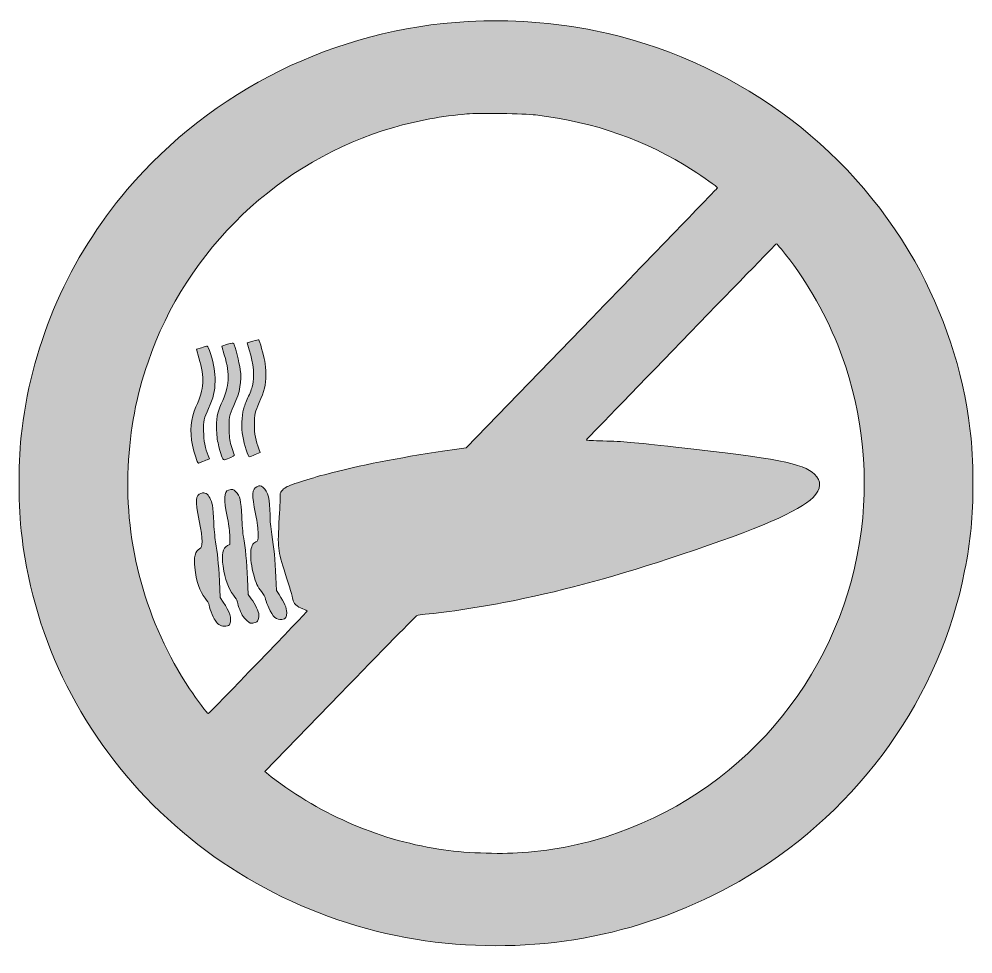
# Model space of a CAD drawing. Extents: x 605 to 1429, y -1440 to -633.
import ezdxf

# ---------------------------------------------------------------- set-up
doc = ezdxf.new("R2010")
doc.units = 0
doc.header["$MEASUREMENT"] = 0
doc.layers.add('katman 1', color=7, linetype='Continuous')

# ---------------------------------------------------------------- blocks, each defined once
blk = doc.blocks.new('block 2')
at = {"layer": 'katman 1', "true_color": 0xe90006}
h = blk.add_hatch(color=1, dxfattribs=at)
h.dxf.hatch_style = 2
edge = h.paths.add_edge_path()
edge.add_spline(control_points=[(992.74, -635.22), (877.99, -641.72), (771.93, -694.01), (698.46, -780.36), (648.55, -839.02), (616.74, -911.21), (607.66, -986.61), (605.6, -1003.81), (605.09, -1012.95), (605.09, -1033.75), (605.09, -1054.55), (605.6, -1063.69), (607.66, -1080.89), (618.42, -1170.14), (660.47, -1253.53), (726.79, -1317.21), (793.57, -1381.28), (880.82, -1421.53), (973.1, -1430.67), (1065.76, -1439.95), (1155.72, -1420.05), (1234.22, -1372.98), (1331.51, -1314.57), (1400.09, -1218.05), (1421.54, -1109.41), (1426.82, -1082.75), (1428.68, -1062.92), (1428.68, -1033.75), (1428.68, -1012.95), (1428.17, -1003.81), (1426.11, -986.61), (1419.99, -936.26), (1403.57, -886.48), (1378.39, -841.99), (1320.63, -740.11), (1219.47, -667.16), (1102.85, -643.27), (1067.05, -635.99), (1028.86, -633.16), (992.74, -635.22)], knot_values=[0, 0, 0, 0, 1, 1, 1, 2, 2, 2, 3, 3, 3, 4, 4, 4, 5, 5, 5, 6, 6, 6, 7, 7, 7, 8, 8, 8, 9, 9, 9, 10, 10, 10, 11, 11, 11, 12, 12, 12, 13, 13, 13, 13], degree=3, periodic=1)
edge = h.paths.add_edge_path()
edge.add_spline(control_points=[(1051.01, -715.9), (1102.27, -722.08), (1146.25, -737.6), (1187.21, -763.81), (1195.26, -768.96), (1208.14, -778.17), (1208.14, -778.75), (1208.14, -778.94), (1159.33, -829.56), (1099.63, -891.18), (1099.63, -891.18), (991.06, -1003.16), (991.06, -1003.16), (991.06, -1003.16), (980.95, -1004.64), (980.95, -1004.64), (936.65, -1011.02), (906.9, -1016.69), (874.9, -1024.74), (858.86, -1028.79), (839.74, -1034.85), (835.62, -1037.16), (832.78, -1038.77), (829.89, -1042.51), (830.47, -1043.92), (830.66, -1044.44), (830.34, -1053.13), (829.76, -1063.31), (828.21, -1090.67), (828.21, -1090.35), (835.17, -1112.44), (838.39, -1122.55), (841.22, -1132.21), (841.41, -1133.75), (841.99, -1137.49), (844.83, -1140.26), (849.98, -1142.13), (852.04, -1142.9), (853.84, -1143.8), (853.91, -1144.06), (854.03, -1144.57), (769.29, -1232.28), (768.39, -1232.6), (767.75, -1232.79), (758.8, -1220.75), (752.29, -1211.03), (714.75, -1154.49), (695.95, -1086.55), (699.3, -1019.65), (700.97, -986.29), (706.12, -959.18), (716.42, -929.11), (749.84, -831.49), (829.95, -755.12), (928.67, -726.59), (948.56, -720.86), (970.59, -716.8), (991.77, -715), (1002.14, -714.16), (1041.48, -714.74), (1051.01, -715.9)], knot_values=[0, 0, 0, 0, 1, 1, 1, 2, 2, 2, 3, 3, 3, 4, 4, 4, 5, 5, 5, 6, 6, 6, 7, 7, 7, 8, 8, 8, 9, 9, 9, 10, 10, 10, 11, 11, 11, 12, 12, 12, 13, 13, 13, 14, 14, 14, 15, 15, 15, 16, 16, 16, 17, 17, 17, 18, 18, 18, 19, 19, 19, 20, 20, 20, 20], degree=3, periodic=1)
edge = h.paths.add_edge_path()
edge.add_spline(control_points=[(1263.32, -831.68), (1282.83, -855.51), (1300.15, -884.94), (1311.94, -914.3), (1331.97, -964.14), (1339.05, -1019.71), (1332.42, -1073.67), (1317.54, -1193.64), (1235.83, -1295.25), (1121.91, -1335.5), (1095.9, -1344.71), (1068.14, -1350.44), (1039.49, -1352.56), (1018.75, -1354.05), (988.17, -1352.82), (967.62, -1349.54), (913.28, -1340.97), (862.41, -1318.5), (818.68, -1283.79), (818.68, -1283.79), (817.27, -1282.63), (817.27, -1282.63), (817.27, -1282.63), (882.37, -1215.47), (882.37, -1215.47), (918.17, -1178.51), (948.05, -1148.05), (948.82, -1147.79), (949.59, -1147.47), (952.69, -1147.08), (955.71, -1146.83), (973.42, -1145.35), (1008.13, -1140), (1033.24, -1134.85), (1079.03, -1125.45), (1120.43, -1114.05), (1176.9, -1095.31), (1243.62, -1073.1), (1278.71, -1057.83), (1290.62, -1045.99), (1297.77, -1038.84), (1298.22, -1031.56), (1291.98, -1025.89), (1281.61, -1016.56), (1259.72, -1012.31), (1172.08, -1002.52), (1133.89, -998.33), (1127.71, -997.75), (1109.1, -997.24), (1101.24, -997.05), (1094.87, -996.66), (1094.93, -996.34), (1095.25, -995.63), (1258.62, -827.05), (1259.07, -827.05), (1259.33, -827.05), (1261.2, -829.17), (1263.32, -831.68)], knot_values=[0, 0, 0, 0, 1, 1, 1, 2, 2, 2, 3, 3, 3, 4, 4, 4, 5, 5, 5, 6, 6, 6, 7, 7, 7, 8, 8, 8, 9, 9, 9, 10, 10, 10, 11, 11, 11, 12, 12, 12, 13, 13, 13, 14, 14, 14, 15, 15, 15, 16, 16, 16, 17, 17, 17, 18, 18, 18, 19, 19, 19, 19], degree=3, periodic=1)
at = {"layer": 'katman 1', "true_color": 0x008000}
h = blk.add_hatch(color=96, dxfattribs=at)
h.dxf.hatch_style = 2
edge = h.paths.add_edge_path()
edge.add_spline(control_points=[(785, -913.78), (785, -913.78), (780.17, -915.33), (780.17, -915.33), (780.17, -915.33), (782.3, -922.8), (782.3, -922.8), (787.52, -940.83), (787, -948.94), (779.66, -965.3), (776.18, -973.09), (775.22, -978.37), (775.6, -988.03), (775.86, -993.83), (776.44, -997.82), (777.66, -1002.2), (780.24, -1011.79), (781.2, -1013.85), (782.56, -1013.47), (785.65, -1012.5), (790.93, -1010.12), (790.93, -1009.73), (790.93, -1009.47), (789.96, -1006.45), (788.87, -1002.97), (787.06, -997.5), (786.74, -995.63), (786.48, -987.84), (786.16, -977.53), (786.55, -975.41), (790.54, -966.72), (795.82, -955.13), (797.5, -945.79), (796.02, -935.49), (795.24, -930.01), (791.38, -914.75), (790.41, -913.08), (790.03, -912.5), (788.74, -912.63), (785, -913.78)], knot_values=[0, 0, 0, 0, 1, 1, 1, 2, 2, 2, 3, 3, 3, 4, 4, 4, 5, 5, 5, 6, 6, 6, 7, 7, 7, 8, 8, 8, 9, 9, 9, 10, 10, 10, 11, 11, 11, 12, 12, 12, 13, 13, 13, 13], degree=3, periodic=1)
h = blk.add_hatch(color=96, dxfattribs=at)
h.dxf.hatch_style = 2
edge = h.paths.add_edge_path()
edge.add_spline(control_points=[(806.9, -911.14), (806.9, -911.14), (801.94, -912.69), (801.94, -912.69), (801.94, -912.69), (803.81, -918.61), (803.81, -918.61), (807.61, -930.78), (808.64, -941.73), (806.58, -949.65), (806.06, -951.78), (804.32, -956.41), (802.71, -959.83), (801.17, -963.3), (799.43, -967.75), (798.85, -969.81), (797.24, -975.54), (796.98, -985.97), (798.2, -993.12), (799.49, -1000.52), (803.03, -1011.41), (804, -1011.02), (804.39, -1010.83), (806.64, -1009.93), (809.02, -1008.96), (809.02, -1008.96), (813.34, -1007.22), (813.34, -1007.22), (813.34, -1007.22), (812.05, -1003.94), (812.05, -1003.94), (809.54, -997.56), (808.25, -990.61), (808.25, -983.2), (808.31, -974.51), (808.83, -972), (812.44, -964.08), (816.88, -954.35), (818.17, -949.14), (818.17, -940.06), (818.17, -935.81), (817.78, -930.59), (817.33, -928.47), (816.23, -923.19), (812.69, -910.5), (812.18, -910.05), (811.98, -909.79), (809.6, -910.31), (806.9, -911.14)], knot_values=[0, 0, 0, 0, 1, 1, 1, 2, 2, 2, 3, 3, 3, 4, 4, 4, 5, 5, 5, 6, 6, 6, 7, 7, 7, 8, 8, 8, 9, 9, 9, 10, 10, 10, 11, 11, 11, 12, 12, 12, 13, 13, 13, 14, 14, 14, 15, 15, 15, 16, 16, 16, 16], degree=3, periodic=1)
h = blk.add_hatch(color=96, dxfattribs=at)
h.dxf.hatch_style = 2
edge = h.paths.add_edge_path()
edge.add_spline(control_points=[(762.47, -916.75), (762.47, -916.75), (758.22, -918.16), (758.22, -918.16), (758.22, -918.16), (760.34, -925.38), (760.34, -925.38), (765.56, -943.15), (765.04, -951.65), (757.77, -967.88), (753.32, -977.79), (752.36, -988.8), (754.8, -1000.97), (756.16, -1007.54), (759.12, -1016.36), (759.95, -1016.36), (760.21, -1016.36), (761.5, -1015.91), (762.79, -1015.4), (764.08, -1014.88), (766.14, -1014.05), (767.36, -1013.53), (767.36, -1013.53), (769.55, -1012.57), (769.55, -1012.57), (769.55, -1012.57), (768.33, -1009.73), (768.33, -1009.73), (765.94, -1004.39), (764.46, -996.4), (764.4, -988.61), (764.27, -980.11), (764.78, -977.73), (768.71, -969.1), (772.96, -959.89), (774.25, -954.42), (774.31, -945.53), (774.38, -937.55), (773.54, -932.33), (770.32, -921.71), (769.23, -918.1), (768.13, -915.52), (767.62, -915.46), (767.1, -915.39), (764.78, -915.97), (762.47, -916.75)], knot_values=[0, 0, 0, 0, 1, 1, 1, 2, 2, 2, 3, 3, 3, 4, 4, 4, 5, 5, 5, 6, 6, 6, 7, 7, 7, 8, 8, 8, 9, 9, 9, 10, 10, 10, 11, 11, 11, 12, 12, 12, 13, 13, 13, 14, 14, 14, 15, 15, 15, 15], degree=3, periodic=1)
h = blk.add_hatch(color=96, dxfattribs=at)
h.dxf.hatch_style = 2
edge = h.paths.add_edge_path()
edge.add_spline(control_points=[(810.31, -1036.71), (806.19, -1038.52), (805.93, -1043.73), (809.22, -1060.15), (810.83, -1068.07), (811.47, -1073.16), (811.47, -1077.35), (811.47, -1083.27), (811.47, -1083.33), (809.6, -1084.24), (806.7, -1085.78), (805.48, -1088.23), (805.16, -1093.44), (804.84, -1098.72), (805.74, -1105.68), (807.73, -1112.89), (809.54, -1119.65), (811.15, -1123.07), (814.37, -1127.19), (816.11, -1129.38), (817.52, -1132.02), (817.97, -1133.95), (818.42, -1135.69), (819.58, -1138.97), (820.61, -1141.22), (824.09, -1149.14), (827.37, -1151.98), (832.08, -1151.21), (835.49, -1150.63), (836.26, -1149.53), (836.2, -1145.22), (836.2, -1141.35), (834.27, -1136.85), (829.63, -1129.89), (829.63, -1129.89), (827.31, -1126.41), (827.31, -1126.41), (827.31, -1126.41), (826.86, -1114.69), (826.86, -1114.69), (826.15, -1099.5), (825.25, -1089.71), (823.32, -1077.99), (822.35, -1071.87), (821.77, -1065.88), (821.77, -1061.05), (821.77, -1048.11), (819.97, -1040.71), (815.85, -1037.29), (813.72, -1035.49), (813.27, -1035.42), (810.31, -1036.71)], knot_values=[0, 0, 0, 0, 1, 1, 1, 2, 2, 2, 3, 3, 3, 4, 4, 4, 5, 5, 5, 6, 6, 6, 7, 7, 7, 8, 8, 8, 9, 9, 9, 10, 10, 10, 11, 11, 11, 12, 12, 12, 13, 13, 13, 14, 14, 14, 15, 15, 15, 16, 16, 16, 17, 17, 17, 17], degree=3, periodic=1)
h = blk.add_hatch(color=96, dxfattribs=at)
h.dxf.hatch_style = 2
edge = h.paths.add_edge_path()
edge.add_spline(control_points=[(762.14, -1042.57), (757.25, -1044.25), (757.06, -1047.72), (760.6, -1066.27), (763.88, -1083.14), (763.95, -1088.94), (760.92, -1090.29), (757.19, -1092.03), (755.7, -1097.82), (756.73, -1106.58), (758.09, -1118.11), (761.18, -1127.19), (765.75, -1133.05), (767.49, -1135.3), (768.97, -1137.42), (768.97, -1137.88), (768.97, -1140.19), (772.45, -1149.14), (774.44, -1152.04), (777.34, -1156.29), (779.72, -1157.64), (783.59, -1157.06), (785.84, -1156.74), (786.55, -1156.29), (787.13, -1154.94), (788.8, -1150.63), (786.94, -1144.51), (781.33, -1136.27), (781.33, -1136.27), (778.76, -1132.47), (778.76, -1132.47), (778.76, -1132.47), (778.05, -1118.11), (778.05, -1118.11), (777.21, -1101.94), (776.5, -1094.54), (774.77, -1084.17), (774.06, -1080.24), (773.35, -1072.26), (773.16, -1066.46), (772.9, -1060.67), (772.45, -1054.49), (772.06, -1052.75), (771.09, -1048.17), (768.78, -1043.92), (766.59, -1042.7), (764.98, -1041.8), (764.46, -1041.74), (762.14, -1042.57)], knot_values=[0, 0, 0, 0, 1, 1, 1, 2, 2, 2, 3, 3, 3, 4, 4, 4, 5, 5, 5, 6, 6, 6, 7, 7, 7, 8, 8, 8, 9, 9, 9, 10, 10, 10, 11, 11, 11, 12, 12, 12, 13, 13, 13, 14, 14, 14, 15, 15, 15, 16, 16, 16, 16], degree=3, periodic=1)
h = blk.add_hatch(color=96, dxfattribs=at)
h.dxf.hatch_style = 2
edge = h.paths.add_edge_path()
edge.add_spline(control_points=[(785.97, -1039.67), (781.78, -1041.03), (781.53, -1046.95), (785.07, -1064.02), (786.48, -1070.78), (787, -1075.16), (787, -1079.92), (787, -1079.92), (787, -1086.49), (787, -1086.49), (787, -1086.49), (785, -1087.52), (785, -1087.52), (781.01, -1089.64), (779.79, -1095.5), (781.27, -1105.42), (782.94, -1116.75), (785.78, -1124.55), (790.22, -1130.28), (792.02, -1132.6), (793.44, -1134.91), (793.44, -1135.49), (793.44, -1137.17), (796.02, -1144.38), (797.75, -1147.47), (798.66, -1149.02), (800.52, -1151.33), (802, -1152.56), (804.26, -1154.55), (804.9, -1154.75), (806.9, -1154.42), (808.19, -1154.17), (809.67, -1153.78), (810.25, -1153.46), (811.34, -1152.94), (812.11, -1150.24), (812.11, -1147.15), (812.11, -1145.02), (808.89, -1138.2), (805.61, -1133.37), (805.61, -1133.37), (803.03, -1129.63), (803.03, -1129.63), (803.03, -1129.63), (802.45, -1116.3), (802.45, -1116.3), (801.75, -1101.94), (800.46, -1088.74), (798.85, -1080.05), (798.27, -1077.09), (797.62, -1069.1), (797.3, -1062.41), (796.72, -1048.5), (795.82, -1044.57), (792.34, -1041.03), (790.09, -1038.77), (789.25, -1038.64), (785.97, -1039.67)], knot_values=[0, 0, 0, 0, 1, 1, 1, 2, 2, 2, 3, 3, 3, 4, 4, 4, 5, 5, 5, 6, 6, 6, 7, 7, 7, 8, 8, 8, 9, 9, 9, 10, 10, 10, 11, 11, 11, 12, 12, 12, 13, 13, 13, 14, 14, 14, 15, 15, 15, 16, 16, 16, 17, 17, 17, 18, 18, 18, 19, 19, 19, 19], degree=3, periodic=1)
at = {"layer": 'katman 1', "lineweight": 0}
for points, knots in [([(992.74, -635.22), (877.99, -641.72), (771.93, -694.01), (698.46, -780.36), (648.55, -839.02), (616.74, -911.21), (607.66, -986.61), (605.6, -1003.81), (605.09, -1012.95), (605.09, -1033.75), (605.09, -1054.55), (605.6, -1063.69), (607.66, -1080.89), (618.42, -1170.14), (660.47, -1253.53), (726.79, -1317.21), (793.57, -1381.28), (880.82, -1421.53), (973.1, -1430.67), (1065.76, -1439.95), (1155.72, -1420.05), (1234.22, -1372.98), (1331.51, -1314.57), (1400.09, -1218.05), (1421.54, -1109.41), (1426.82, -1082.75), (1428.68, -1062.92), (1428.68, -1033.75), (1428.68, -1012.95), (1428.17, -1003.81), (1426.11, -986.61), (1419.99, -936.26), (1403.57, -886.48), (1378.39, -841.99), (1320.63, -740.11), (1219.47, -667.16), (1102.85, -643.27), (1067.05, -635.99), (1028.86, -633.16), (992.74, -635.22)], [0, 0, 0, 0, 1, 1, 1, 2, 2, 2, 3, 3, 3, 4, 4, 4, 5, 5, 5, 6, 6, 6, 7, 7, 7, 8, 8, 8, 9, 9, 9, 10, 10, 10, 11, 11, 11, 12, 12, 12, 13, 13, 13, 13]), ([(1051.01, -715.9), (1102.27, -722.08), (1146.25, -737.6), (1187.21, -763.81), (1195.26, -768.96), (1208.14, -778.17), (1208.14, -778.75), (1208.14, -778.94), (1159.33, -829.56), (1099.63, -891.18), (1099.63, -891.18), (991.06, -1003.16), (991.06, -1003.16), (991.06, -1003.16), (980.95, -1004.64), (980.95, -1004.64), (936.65, -1011.02), (906.9, -1016.69), (874.9, -1024.74), (858.86, -1028.79), (839.74, -1034.85), (835.62, -1037.16), (832.78, -1038.77), (829.89, -1042.51), (830.47, -1043.92), (830.66, -1044.44), (830.34, -1053.13), (829.76, -1063.31), (828.21, -1090.67), (828.21, -1090.35), (835.17, -1112.44), (838.39, -1122.55), (841.22, -1132.21), (841.41, -1133.75), (841.99, -1137.49), (844.83, -1140.26), (849.98, -1142.13), (852.04, -1142.9), (853.84, -1143.8), (853.91, -1144.06), (854.03, -1144.57), (769.29, -1232.28), (768.39, -1232.6), (767.75, -1232.79), (758.8, -1220.75), (752.29, -1211.03), (714.75, -1154.49), (695.95, -1086.55), (699.3, -1019.65), (700.97, -986.29), (706.12, -959.18), (716.42, -929.11), (749.84, -831.49), (829.95, -755.12), (928.67, -726.59), (948.56, -720.86), (970.59, -716.8), (991.77, -715), (1002.14, -714.16), (1041.48, -714.74), (1051.01, -715.9)], [0, 0, 0, 0, 1, 1, 1, 2, 2, 2, 3, 3, 3, 4, 4, 4, 5, 5, 5, 6, 6, 6, 7, 7, 7, 8, 8, 8, 9, 9, 9, 10, 10, 10, 11, 11, 11, 12, 12, 12, 13, 13, 13, 14, 14, 14, 15, 15, 15, 16, 16, 16, 17, 17, 17, 18, 18, 18, 19, 19, 19, 20, 20, 20, 20]), ([(1263.32, -831.68), (1282.83, -855.51), (1300.15, -884.94), (1311.94, -914.3), (1331.97, -964.14), (1339.05, -1019.71), (1332.42, -1073.67), (1317.54, -1193.64), (1235.83, -1295.25), (1121.91, -1335.5), (1095.9, -1344.71), (1068.14, -1350.44), (1039.49, -1352.56), (1018.75, -1354.05), (988.17, -1352.82), (967.62, -1349.54), (913.28, -1340.97), (862.41, -1318.5), (818.68, -1283.79), (818.68, -1283.79), (817.27, -1282.63), (817.27, -1282.63), (817.27, -1282.63), (882.37, -1215.47), (882.37, -1215.47), (918.17, -1178.51), (948.05, -1148.05), (948.82, -1147.79), (949.59, -1147.47), (952.69, -1147.08), (955.71, -1146.83), (973.42, -1145.35), (1008.13, -1140), (1033.24, -1134.85), (1079.03, -1125.45), (1120.43, -1114.05), (1176.9, -1095.31), (1243.62, -1073.1), (1278.71, -1057.83), (1290.62, -1045.99), (1297.77, -1038.84), (1298.22, -1031.56), (1291.98, -1025.89), (1281.61, -1016.56), (1259.72, -1012.31), (1172.08, -1002.52), (1133.89, -998.33), (1127.71, -997.75), (1109.1, -997.24), (1101.24, -997.05), (1094.87, -996.66), (1094.93, -996.34), (1095.25, -995.63), (1258.62, -827.05), (1259.07, -827.05), (1259.33, -827.05), (1261.2, -829.17), (1263.32, -831.68)], [0, 0, 0, 0, 1, 1, 1, 2, 2, 2, 3, 3, 3, 4, 4, 4, 5, 5, 5, 6, 6, 6, 7, 7, 7, 8, 8, 8, 9, 9, 9, 10, 10, 10, 11, 11, 11, 12, 12, 12, 13, 13, 13, 14, 14, 14, 15, 15, 15, 16, 16, 16, 17, 17, 17, 18, 18, 18, 19, 19, 19, 19]), ([(785, -913.78), (785, -913.78), (780.17, -915.33), (780.17, -915.33), (780.17, -915.33), (782.3, -922.8), (782.3, -922.8), (787.52, -940.83), (787, -948.94), (779.66, -965.3), (776.18, -973.09), (775.22, -978.37), (775.6, -988.03), (775.86, -993.83), (776.44, -997.82), (777.66, -1002.2), (780.24, -1011.79), (781.2, -1013.85), (782.56, -1013.47), (785.65, -1012.5), (790.93, -1010.12), (790.93, -1009.73), (790.93, -1009.47), (789.96, -1006.45), (788.87, -1002.97), (787.06, -997.5), (786.74, -995.63), (786.48, -987.84), (786.16, -977.53), (786.55, -975.41), (790.54, -966.72), (795.82, -955.13), (797.5, -945.79), (796.02, -935.49), (795.24, -930.01), (791.38, -914.75), (790.41, -913.08), (790.03, -912.5), (788.74, -912.63), (785, -913.78)], [0, 0, 0, 0, 1, 1, 1, 2, 2, 2, 3, 3, 3, 4, 4, 4, 5, 5, 5, 6, 6, 6, 7, 7, 7, 8, 8, 8, 9, 9, 9, 10, 10, 10, 11, 11, 11, 12, 12, 12, 13, 13, 13, 13]), ([(806.9, -911.14), (806.9, -911.14), (801.94, -912.69), (801.94, -912.69), (801.94, -912.69), (803.81, -918.61), (803.81, -918.61), (807.61, -930.78), (808.64, -941.73), (806.58, -949.65), (806.06, -951.78), (804.32, -956.41), (802.71, -959.83), (801.17, -963.3), (799.43, -967.75), (798.85, -969.81), (797.24, -975.54), (796.98, -985.97), (798.2, -993.12), (799.49, -1000.52), (803.03, -1011.41), (804, -1011.02), (804.39, -1010.83), (806.64, -1009.93), (809.02, -1008.96), (809.02, -1008.96), (813.34, -1007.22), (813.34, -1007.22), (813.34, -1007.22), (812.05, -1003.94), (812.05, -1003.94), (809.54, -997.56), (808.25, -990.61), (808.25, -983.2), (808.31, -974.51), (808.83, -972), (812.44, -964.08), (816.88, -954.35), (818.17, -949.14), (818.17, -940.06), (818.17, -935.81), (817.78, -930.59), (817.33, -928.47), (816.23, -923.19), (812.69, -910.5), (812.18, -910.05), (811.98, -909.79), (809.6, -910.31), (806.9, -911.14)], [0, 0, 0, 0, 1, 1, 1, 2, 2, 2, 3, 3, 3, 4, 4, 4, 5, 5, 5, 6, 6, 6, 7, 7, 7, 8, 8, 8, 9, 9, 9, 10, 10, 10, 11, 11, 11, 12, 12, 12, 13, 13, 13, 14, 14, 14, 15, 15, 15, 16, 16, 16, 16]), ([(762.47, -916.75), (762.47, -916.75), (758.22, -918.16), (758.22, -918.16), (758.22, -918.16), (760.34, -925.38), (760.34, -925.38), (765.56, -943.15), (765.04, -951.65), (757.77, -967.88), (753.32, -977.79), (752.36, -988.8), (754.8, -1000.97), (756.16, -1007.54), (759.12, -1016.36), (759.95, -1016.36), (760.21, -1016.36), (761.5, -1015.91), (762.79, -1015.4), (764.08, -1014.88), (766.14, -1014.05), (767.36, -1013.53), (767.36, -1013.53), (769.55, -1012.57), (769.55, -1012.57), (769.55, -1012.57), (768.33, -1009.73), (768.33, -1009.73), (765.94, -1004.39), (764.46, -996.4), (764.4, -988.61), (764.27, -980.11), (764.78, -977.73), (768.71, -969.1), (772.96, -959.89), (774.25, -954.42), (774.31, -945.53), (774.38, -937.55), (773.54, -932.33), (770.32, -921.71), (769.23, -918.1), (768.13, -915.52), (767.62, -915.46), (767.1, -915.39), (764.78, -915.97), (762.47, -916.75)], [0, 0, 0, 0, 1, 1, 1, 2, 2, 2, 3, 3, 3, 4, 4, 4, 5, 5, 5, 6, 6, 6, 7, 7, 7, 8, 8, 8, 9, 9, 9, 10, 10, 10, 11, 11, 11, 12, 12, 12, 13, 13, 13, 14, 14, 14, 15, 15, 15, 15]), ([(810.31, -1036.71), (806.19, -1038.52), (805.93, -1043.73), (809.22, -1060.15), (810.83, -1068.07), (811.47, -1073.16), (811.47, -1077.35), (811.47, -1083.27), (811.47, -1083.33), (809.6, -1084.24), (806.7, -1085.78), (805.48, -1088.23), (805.16, -1093.44), (804.84, -1098.72), (805.74, -1105.68), (807.73, -1112.89), (809.54, -1119.65), (811.15, -1123.07), (814.37, -1127.19), (816.11, -1129.38), (817.52, -1132.02), (817.97, -1133.95), (818.42, -1135.69), (819.58, -1138.97), (820.61, -1141.22), (824.09, -1149.14), (827.37, -1151.98), (832.08, -1151.21), (835.49, -1150.63), (836.26, -1149.53), (836.2, -1145.22), (836.2, -1141.35), (834.27, -1136.85), (829.63, -1129.89), (829.63, -1129.89), (827.31, -1126.41), (827.31, -1126.41), (827.31, -1126.41), (826.86, -1114.69), (826.86, -1114.69), (826.15, -1099.5), (825.25, -1089.71), (823.32, -1077.99), (822.35, -1071.87), (821.77, -1065.88), (821.77, -1061.05), (821.77, -1048.11), (819.97, -1040.71), (815.85, -1037.29), (813.72, -1035.49), (813.27, -1035.42), (810.31, -1036.71)], [0, 0, 0, 0, 1, 1, 1, 2, 2, 2, 3, 3, 3, 4, 4, 4, 5, 5, 5, 6, 6, 6, 7, 7, 7, 8, 8, 8, 9, 9, 9, 10, 10, 10, 11, 11, 11, 12, 12, 12, 13, 13, 13, 14, 14, 14, 15, 15, 15, 16, 16, 16, 17, 17, 17, 17]), ([(762.14, -1042.57), (757.25, -1044.25), (757.06, -1047.72), (760.6, -1066.27), (763.88, -1083.14), (763.95, -1088.94), (760.92, -1090.29), (757.19, -1092.03), (755.7, -1097.82), (756.73, -1106.58), (758.09, -1118.11), (761.18, -1127.19), (765.75, -1133.05), (767.49, -1135.3), (768.97, -1137.42), (768.97, -1137.88), (768.97, -1140.19), (772.45, -1149.14), (774.44, -1152.04), (777.34, -1156.29), (779.72, -1157.64), (783.59, -1157.06), (785.84, -1156.74), (786.55, -1156.29), (787.13, -1154.94), (788.8, -1150.63), (786.94, -1144.51), (781.33, -1136.27), (781.33, -1136.27), (778.76, -1132.47), (778.76, -1132.47), (778.76, -1132.47), (778.05, -1118.11), (778.05, -1118.11), (777.21, -1101.94), (776.5, -1094.54), (774.77, -1084.17), (774.06, -1080.24), (773.35, -1072.26), (773.16, -1066.46), (772.9, -1060.67), (772.45, -1054.49), (772.06, -1052.75), (771.09, -1048.17), (768.78, -1043.92), (766.59, -1042.7), (764.98, -1041.8), (764.46, -1041.74), (762.14, -1042.57)], [0, 0, 0, 0, 1, 1, 1, 2, 2, 2, 3, 3, 3, 4, 4, 4, 5, 5, 5, 6, 6, 6, 7, 7, 7, 8, 8, 8, 9, 9, 9, 10, 10, 10, 11, 11, 11, 12, 12, 12, 13, 13, 13, 14, 14, 14, 15, 15, 15, 16, 16, 16, 16]), ([(785.97, -1039.67), (781.78, -1041.03), (781.53, -1046.95), (785.07, -1064.02), (786.48, -1070.78), (787, -1075.16), (787, -1079.92), (787, -1079.92), (787, -1086.49), (787, -1086.49), (787, -1086.49), (785, -1087.52), (785, -1087.52), (781.01, -1089.64), (779.79, -1095.5), (781.27, -1105.42), (782.94, -1116.75), (785.78, -1124.55), (790.22, -1130.28), (792.02, -1132.6), (793.44, -1134.91), (793.44, -1135.49), (793.44, -1137.17), (796.02, -1144.38), (797.75, -1147.47), (798.66, -1149.02), (800.52, -1151.33), (802, -1152.56), (804.26, -1154.55), (804.9, -1154.75), (806.9, -1154.42), (808.19, -1154.17), (809.67, -1153.78), (810.25, -1153.46), (811.34, -1152.94), (812.11, -1150.24), (812.11, -1147.15), (812.11, -1145.02), (808.89, -1138.2), (805.61, -1133.37), (805.61, -1133.37), (803.03, -1129.63), (803.03, -1129.63), (803.03, -1129.63), (802.45, -1116.3), (802.45, -1116.3), (801.75, -1101.94), (800.46, -1088.74), (798.85, -1080.05), (798.27, -1077.09), (797.62, -1069.1), (797.3, -1062.41), (796.72, -1048.5), (795.82, -1044.57), (792.34, -1041.03), (790.09, -1038.77), (789.25, -1038.64), (785.97, -1039.67)], [0, 0, 0, 0, 1, 1, 1, 2, 2, 2, 3, 3, 3, 4, 4, 4, 5, 5, 5, 6, 6, 6, 7, 7, 7, 8, 8, 8, 9, 9, 9, 10, 10, 10, 11, 11, 11, 12, 12, 12, 13, 13, 13, 14, 14, 14, 15, 15, 15, 16, 16, 16, 17, 17, 17, 18, 18, 18, 19, 19, 19, 19])]:
    blk.add_open_spline(points, degree=3, knots=knots, dxfattribs=at)

msp = doc.modelspace()

# ---------------------------------------------------------------- block references
at = {"layer": 'katman 1'}
msp.add_blockref('block 2', (0, 0), dxfattribs=at)

doc.saveas('drawing.dxf')
